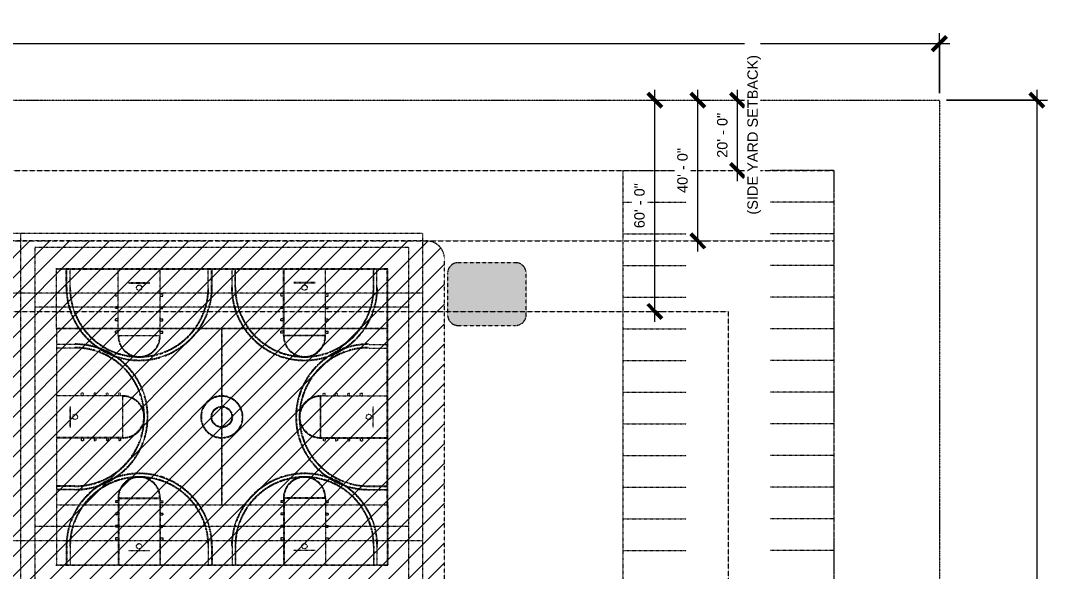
# Model space of a CAD drawing. Header units: inches. Extents: x 15868 to 47478, y -26121 to 7059.
# Drawn here: x 25975 to 29478, y -21077 to -19198 of the extents above; entities that cross this region are included whole.
import ezdxf

# ---------------------------------------------------------------- set-up
doc = ezdxf.new("R2010")
doc.units = ezdxf.units.IN
doc.header["$MEASUREMENT"] = 0
for name, pattern in [('Center', [1.25, 0.25, -0.1875, 0.625, -0.1875]), ('Dash 1_16_', [0.125, 0.0625, -0.0625]), ('Hidden', [0.28125, 0.1875, -0.09375]), ('Hidden 1_8_', [0.1875, 0.125, -0.0625])]:
    doc.linetypes.add(name, pattern=pattern)
for name, color, linetype, lineweight in [('A-ANNO-DIMS', 211, 'Continuous', 9), ('A-ANNO-DIMS-384', 211, 'Continuous', 9), ('A-DETL', 90, 'Continuous', 9), ('A-DETL-GENF', 92, 'Continuous', 9), ('A-DETL-HDLN', 90, 'Hidden 1_8_', 9), ('L-SITE', 91, 'Continuous', 9)]:
    doc.layers.add(name, color=color, linetype=linetype, lineweight=lineweight)
doc.styles.add('Arial', font='arial.ttf', dxfattribs={"height": 35.407186})
doc.dimstyles.new('Linear_-_3_32__Arial', dxfattribs={"dimscale": 12, "dimtxt": 36, "dimasz": 4, "dimexe": 3, "dimexo": 2, "dimgap": 2, "dimtad": 1, "dimdec": 0, "dimzin": 1, "dimdsep": 46, "dimlunit": 4, "dimtxsty": 'Arial', "dimblk1": 'OBLIQUE', "dimblk2": 'OBLIQUE', "dimsah": 1, "dimcen": 0.09, "dimdle": 3, "dimazin": 0, "dimtfac": 1, "dimtdec": 4, "dimtix": 1, "dimtmove": 0, "dimatfit": 3, "dimfxl": 1, "dimtvp": 1, "dimtfill": 1, "dimfrac": 2, "dimtolj": 1, "dimtzin": 0, "dimarcsym": 2})

# ---------------------------------------------------------------- blocks, each defined once
blk = doc.blocks.new('Parking_Stall_Multiple - Parking_Stall_Multiple-365141-Level 1')
at = {"layer": 'L-SITE', "linetype": 'Dash 1_16_'}
for p, q in [((0, 0), (0, -108)), ((0, 0), (216, 0)), ((0, -108), (0, -216)), ((0, -108), (216, -108)), ((0, -108), (216, -108)), ((0, -216), (0, -324)), ((0, -216), (216, -216)), ((0, -216), (216, -216)), ((0, -324), (0, -432)), ((0, -324), (216, -324)), ((0, -324), (216, -324)), ((0, -432), (0, -540)), ((0, -432), (216, -432)), ((0, -432), (216, -432)), ((0, -540), (0, -648)), ((0, -540), (216, -540)), ((0, -540), (216, -540)), ((0, -648), (0, -756)), ((0, -648), (216, -648)), ((0, -648), (216, -648)), ((0, -756), (0, -864)), ((0, -756), (216, -756)), ((0, -756), (216, -756)), ((0, -864), (0, -972)), ((0, -864), (216, -864)), ((0, -864), (216, -864)), ((0, -972), (0, -1080)), ((0, -972), (216, -972)), ((0, -972), (216, -972)), ((0, -1080), (0, -1188)), ((0, -1080), (216, -1080)), ((0, -1080), (216, -1080)), ((0, -1188), (0, -1296)), ((0, -1188), (216, -1188)), ((0, -1188), (216, -1188)), ((0, -1296), (0, -1404)), ((0, -1296), (216, -1296)), ((0, -1296), (216, -1296)), ((0, -1404), (0, -1512)), ((0, -1404), (216, -1404)), ((0, -1404), (216, -1404)), ((0, -1512), (0, -1620)), ((0, -1512), (216, -1512)), ((0, -1512), (216, -1512)), ((0, -1620), (0, -1728)), ((0, -1620), (216, -1620)), ((0, -1620), (216, -1620)), ((0, -1728), (0, -1836)), ((0, -1728), (216, -1728)), ((0, -1728), (216, -1728)), ((0, -1836), (0, -1944)), ((0, -1836), (216, -1836)), ((0, -1836), (216, -1836)), ((0, -1944), (0, -2052)), ((0, -1944), (216, -1944)), ((0, -1944), (216, -1944)), ((0, -2052), (0, -2160)), ((0, -2052), (216, -2052)), ((0, -2052), (216, -2052)), ((0, -2160), (0, -2268)), ((0, -2160), (216, -2160)), ((0, -2160), (216, -2160)), ((0, -2268), (0, -2376)), ((0, -2268), (216, -2268)), ((0, -2268), (216, -2268)), ((0, -2376), (0, -2484)), ((0, -2376), (216, -2376)), ((0, -2376), (216, -2376)), ((0, -2484), (0, -2592)), ((0, -2484), (216, -2484)), ((0, -2484), (216, -2484)), ((0, -2592), (0, -2700)), ((0, -2592), (216, -2592)), ((0, -2592), (216, -2592)), ((0, -2700), (0, -2808)), ((0, -2700), (216, -2700)), ((0, -2700), (216, -2700)), ((0, -2808), (0, -2916)), ((0, -2808), (216, -2808)), ((0, -2808), (216, -2808)), ((0, -2916), (216, -2916))]:
    blk.add_line(p, q, dxfattribs=at)
blk = doc.blocks.new('Parking_Stall_Multiple - Parking_Stall_Multiple-364940-Level 1')
at = {"layer": 'L-SITE', "linetype": 'Dash 1_16_'}
for p, q in [((0, 3348), (0, 3456)), ((0, 3456), (216, 3456)), ((0, 3348), (216, 3348)), ((0, 3240), (0, 3348)), ((0, 3348), (216, 3348)), ((0, 3240), (216, 3240)), ((0, 3132), (0, 3240)), ((0, 3240), (216, 3240)), ((0, 3132), (216, 3132)), ((0, 3024), (0, 3132)), ((0, 3132), (216, 3132)), ((0, 3024), (216, 3024)), ((0, 2916), (0, 3024)), ((0, 3024), (216, 3024)), ((0, 2916), (216, 2916)), ((0, 2808), (0, 2916)), ((0, 2916), (216, 2916)), ((0, 2808), (216, 2808)), ((0, 2700), (0, 2808)), ((0, 2808), (216, 2808)), ((0, 2700), (216, 2700)), ((0, 2592), (0, 2700)), ((0, 2700), (216, 2700)), ((0, 2592), (216, 2592)), ((0, 2484), (0, 2592)), ((0, 2592), (216, 2592)), ((0, 2484), (216, 2484)), ((0, 2376), (0, 2484)), ((0, 2484), (216, 2484)), ((0, 2376), (216, 2376)), ((0, 2268), (0, 2376)), ((0, 2376), (216, 2376)), ((0, 2268), (216, 2268)), ((0, 2160), (0, 2268)), ((0, 2268), (216, 2268)), ((0, 2160), (216, 2160)), ((0, 2052), (0, 2160)), ((0, 2160), (216, 2160)), ((0, 2052), (216, 2052)), ((0, 1944), (0, 2052)), ((0, 2052), (216, 2052)), ((0, 1944), (216, 1944)), ((0, 1836), (0, 1944)), ((0, 1944), (216, 1944)), ((0, 1836), (216, 1836)), ((0, 1728), (0, 1836)), ((0, 1836), (216, 1836)), ((0, 1728), (216, 1728)), ((0, 1620), (0, 1728)), ((0, 1728), (216, 1728)), ((0, 1620), (216, 1620)), ((0, 1512), (0, 1620)), ((0, 1620), (216, 1620)), ((0, 1512), (216, 1512)), ((0, 1404), (0, 1512)), ((0, 1512), (216, 1512)), ((0, 1404), (216, 1404)), ((0, 1296), (0, 1404)), ((0, 1404), (216, 1404)), ((0, 1296), (216, 1296)), ((0, 1188), (0, 1296)), ((0, 1296), (216, 1296)), ((0, 1188), (216, 1188)), ((0, 1080), (0, 1188)), ((0, 1188), (216, 1188)), ((0, 1080), (216, 1080)), ((0, 972), (0, 1080)), ((0, 1080), (216, 1080)), ((0, 972), (216, 972)), ((0, 864), (0, 972)), ((0, 972), (216, 972)), ((0, 864), (216, 864)), ((0, 756), (0, 864)), ((0, 864), (216, 864)), ((0, 756), (216, 756)), ((0, 648), (0, 756)), ((0, 756), (216, 756)), ((0, 648), (216, 648)), ((0, 540), (0, 648)), ((0, 648), (216, 648)), ((0, 540), (216, 540)), ((0, 432), (0, 540)), ((0, 540), (216, 540)), ((0, 432), (216, 432)), ((0, 324), (0, 432)), ((0, 432), (216, 432)), ((0, 324), (216, 324)), ((0, 216), (0, 324)), ((0, 324), (216, 324)), ((0, 216), (216, 216)), ((0, 108), (0, 216)), ((0, 216), (216, 216)), ((0, 108), (216, 108)), ((0, 0), (0, 108)), ((0, 108), (216, 108)), ((0, 0), (216, 0))]:
    blk.add_line(p, q, dxfattribs=at)
blk = doc.blocks.new('DIMBLOCK1-Level 1')
at = {"layer": 'A-ANNO-DIMS-384'}
for p, q in [((29441.8, -19434.1), (29441.8, -25752.4)), ((29133, -19470.1), (29477.8, -19470.1)), ((29441.8, -19470.1), (29133, -19470.1)), ((29133, -25716.4), (29477.8, -25716.4)), ((29441.8, -25716.4), (29133, -25716.4))]:
    blk.add_line(p, q, dxfattribs=at)
at = {"layer": 'A-ANNO-DIMS-384', "lineweight": 50}
for p, q in [((29441.8, -19470.1), (29417.8, -19446.1)), ((29441.8, -19470.1), (29465.8, -19494.1)), ((29441.8, -25716.4), (29417.8, -25692.4)), ((29441.8, -25716.4), (29465.8, -25740.4))]:
    blk.add_line(p, q, dxfattribs=at)
at = {"layer": 'A-ANNO-DIMS-384', "color": 0, "insert": (29371.9, -22683.2), "char_height": 35.41, "width": 216, "attachment_point": 1, "rotation": 90, "line_spacing_factor": 0.938532, "style": 'Arial', "bg_fill": 3, "box_fill_scale": 1.25, "bg_fill_color": 0, "bg_fill_transparency": 0}
blk.add_mtext('520\' - 6"', dxfattribs=at)
blk = doc.blocks.new('_Oblique')
at = {"color": 0, "linetype": 'ByBlock', "lineweight": -2}
blk.add_line((-0.5, -0.5), (0.5, 0.5), dxfattribs=at)
blk = doc.blocks.new('DIMBLOCK3-Level 1')
at = {"layer": 'A-ANNO-DIMS-384'}
for p, q in [((21068.4, -19446.1), (21068.4, -19241.2)), ((29109, -19446.1), (29109, -19241.2)), ((21032.4, -19277.2), (29145, -19277.2)), ((21068.4, -19277.2), (21068.4, -19446.1)), ((29109, -19277.2), (29109, -19446.1))]:
    blk.add_line(p, q, dxfattribs=at)
at = {"layer": 'A-ANNO-DIMS-384', "lineweight": 50}
for p, q in [((21068.4, -19277.2), (21092.4, -19253.2)), ((29109, -19277.2), (29133, -19253.2)), ((21068.4, -19277.2), (21044.4, -19301.2)), ((29109, -19277.2), (29085, -19301.2))]:
    blk.add_line(p, q, dxfattribs=at)
at = {"layer": 'A-ANNO-DIMS-384', "color": 0, "insert": (24998.7, -19207.2), "char_height": 35.41, "width": 216, "attachment_point": 1, "line_spacing_factor": 0.938532, "style": 'Arial', "bg_fill": 3, "box_fill_scale": 1.25, "bg_fill_color": 0, "bg_fill_transparency": 0}
blk.add_mtext('670\' - 1"', dxfattribs=at)
blk = doc.blocks.new('DIMBLOCK4-Level 1')
at = {"layer": 'A-ANNO-DIMS-384'}
for p, q in [((28138.2, -20226.1), (28138.2, -19434.1)), ((28128.2, -19470.1), (28174.2, -19470.1)), ((28138.2, -19470.1), (28128.2, -19470.1)), ((28128.2, -20190.1), (28174.2, -20190.1)), ((28138.2, -20190.1), (28128.2, -20190.1))]:
    blk.add_line(p, q, dxfattribs=at)
at = {"layer": 'A-ANNO-DIMS-384', "lineweight": 50}
for p, q in [((28138.2, -19470.1), (28114.2, -19446.1)), ((28138.2, -19470.1), (28162.2, -19494.1)), ((28138.2, -20190.1), (28114.2, -20166.1)), ((28138.2, -20190.1), (28162.2, -20214.1))]:
    blk.add_line(p, q, dxfattribs=at)
at = {"layer": 'A-ANNO-DIMS-384', "color": 0, "insert": (28068.2, -19906.5), "char_height": 35.41, "width": 183.434, "attachment_point": 1, "rotation": 90, "line_spacing_factor": 0.938532, "style": 'Arial', "bg_fill": 3, "box_fill_scale": 1.25, "bg_fill_color": 0, "bg_fill_transparency": 0}
blk.add_mtext('60\' - 0"', dxfattribs=at)
blk = doc.blocks.new('DIMBLOCK10-Level 1')
at = {"layer": 'A-ANNO-DIMS-384'}
for p, q in [((28284.9, -19986.1), (28284.9, -19434.1)), ((28275, -19470.1), (28320.9, -19470.1)), ((28284.9, -19470.1), (28275, -19470.1)), ((28275, -19950.1), (28320.9, -19950.1)), ((28284.9, -19950.1), (28275, -19950.1))]:
    blk.add_line(p, q, dxfattribs=at)
at = {"layer": 'A-ANNO-DIMS-384', "lineweight": 50}
for p, q in [((28284.9, -19470.1), (28260.9, -19446.1)), ((28284.9, -19470.1), (28308.9, -19494.1)), ((28284.9, -19950.1), (28260.9, -19926.1)), ((28284.9, -19950.1), (28308.9, -19974.1))]:
    blk.add_line(p, q, dxfattribs=at)
at = {"layer": 'A-ANNO-DIMS-384', "color": 0, "insert": (28215, -19786.5), "char_height": 35.41, "width": 183.434, "attachment_point": 1, "rotation": 90, "line_spacing_factor": 0.938532, "style": 'Arial', "bg_fill": 3, "box_fill_scale": 1.25, "bg_fill_color": 0, "bg_fill_transparency": 0}
blk.add_mtext('40\' - 0"', dxfattribs=at)
blk = doc.blocks.new('DIMBLOCK31-Level 1')
at = {"layer": 'A-ANNO-DIMS-384'}
for p, q in [((28420.7, -19746.1), (28420.7, -19434.1)), ((28410.8, -19470.1), (28456.7, -19470.1)), ((28420.7, -19470.1), (28410.8, -19470.1)), ((28410.8, -19710.1), (28456.7, -19710.1)), ((28420.7, -19710.1), (28410.8, -19710.1))]:
    blk.add_line(p, q, dxfattribs=at)
at = {"layer": 'A-ANNO-DIMS-384', "lineweight": 50}
for p, q in [((28420.7, -19470.1), (28396.7, -19446.1)), ((28420.7, -19470.1), (28444.7, -19494.1)), ((28420.7, -19710.1), (28396.7, -19686.1)), ((28420.7, -19710.1), (28444.7, -19734.1))]:
    blk.add_line(p, q, dxfattribs=at)
at = {"layer": 'A-ANNO-DIMS-384', "color": 0, "attachment_point": 1, "rotation": 90, "line_spacing_factor": 0.938532, "style": 'Arial', "bg_fill": 3, "box_fill_scale": 1.25, "bg_fill_color": 0, "bg_fill_transparency": 0}
for s, insert, char_height, width in [('(SIDE YARD SETBACK)', (28454.2, -19860.1), 35.407, 648), ('20\' - 0"', (28350.8, -19666.5), 35.41, 183.434)]:
    blk.add_mtext(s, dxfattribs=dict(at, insert=insert, char_height=char_height, width=width))

msp = doc.modelspace()

# ---------------------------------------------------------------- hatches: boundary and pattern name
at = {"layer": 'A-DETL-GENF'}
h = msp.add_hatch(dxfattribs=at)
h.set_pattern_fill('FP_1', color=9, style=0, pattern_type=2)
h.set_pattern_definition([(45, (0, 0), (-33.941125, 33.941125), [])])
h.paths.add_polyline_path([(26232.1, -22350.1), (27360.4, -22350.1), (27365.6, -22349.8), (27370.8, -22349.1), (27375.9, -22348), (27380.9, -22346.4), (27385.7, -22344.4), (27390.4, -22342), (27394.8, -22339.2), (27399, -22336), (27402.8, -22332.5), (27406.4, -22328.6), (27409.5, -22324.5), (27412.4, -22320.1), (27414.8, -22315.4), (27416.8, -22310.6), (27418.3, -22305.6), (27419.5, -22300.5), (27420.2, -22295.3), (27420.4, -22290.1), (27420.4, -20010.1), (27420.2, -20004.8), (27419.5, -19999.6), (27418.3, -19994.5), (27416.8, -19989.5), (27414.8, -19984.7), (27412.4, -19980.1), (27409.5, -19975.6), (27406.4, -19971.5), (27402.8, -19967.6), (27399, -19964.1), (27394.8, -19960.9), (27390.4, -19958.1), (27385.7, -19955.7), (27380.9, -19953.7), (27375.9, -19952.1), (27370.8, -19951), (27365.6, -19950.3), (27360.4, -19950.1), (22856.4, -19950.1), (22851.2, -19950.3), (22846, -19951), (22840.9, -19952.1), (22835.9, -19953.7), (22831, -19955.7), (22826.4, -19958.1), (22822, -19960.9), (22817.8, -19964.1), (22814, -19967.6), (22810.4, -19971.5), (22807.2, -19975.6), (22804.4, -19980.1), (22802, -19984.7), (22800, -19989.5), (22798.4, -19994.5), (22797.3, -19999.6), (22796.6, -20004.8), (22796.4, -20010.1), (22796.4, -21090.1), (22796.6, -21095.3), (22797.3, -21100.5), (22798.4, -21105.6), (22800, -21110.6), (22802, -21115.4), (22804.4, -21120.1), (22807.2, -21124.5), (22810.4, -21128.6), (22814, -21132.5), (22817.8, -21136), (22822.5, -21139.5), (22826.7, -21142.2), (22832.4, -21145), (22835.9, -21146.4), (22840.9, -21148), (22846, -21149.1), (22851.2, -21149.8), (22856.4, -21150.1), (25915.4, -21150.1), (25920.6, -21150.3), (25925.8, -21151), (25930.9, -21152.1), (25935.9, -21153.7), (25940.7, -21155.7), (25945.4, -21158.1), (25949.8, -21160.9), (25954, -21164.1), (25957.8, -21167.6), (25961.4, -21171.5), (25964.5, -21175.6), (25967.4, -21180.1), (25969.8, -21184.7), (25971.8, -21189.5), (25973.3, -21194.5), (25974.5, -21199.6), (25975.2, -21204.8), (25975.4, -21210.1), (25975.4, -22290.1), (25975.6, -22295.3), (25976.3, -22300.5), (25977.4, -22305.6), (25979, -22310.6), (25981, -22315.4), (25983.4, -22320.1), (25986.2, -22324.5), (25989.4, -22328.6), (25993, -22332.5), (25996.8, -22336), (26001, -22339.2), (26005.4, -22342), (26010, -22344.4), (26014.9, -22346.4), (26019.9, -22348), (26025, -22349.1), (26030.2, -22349.8), (26035.4, -22350.1), (26228.4, -22350.1)], flags=0)
msp.add_hatch(color=7, dxfattribs=at).paths.add_polyline_path([(27663.5, -20238.1), (27667.5, -20237.8), (27671.5, -20237.2), (27675.3, -20236), (27679.1, -20234.5), (27682.6, -20232.5), (27685.9, -20230.2), (27688.9, -20227.5), (27691.6, -20224.5), (27693.9, -20221.2), (27695.9, -20217.7), (27697.4, -20213.9), (27698.6, -20210.1), (27699.2, -20206.1), (27699.5, -20202.1), (27699.5, -20060.1), (27699.2, -20056), (27698.6, -20052), (27697.4, -20048.2), (27695.9, -20044.4), (27693.9, -20040.9), (27691.6, -20037.6), (27688.9, -20034.6), (27685.9, -20031.9), (27682.6, -20029.6), (27679.1, -20027.6), (27675.3, -20026.1), (27671.5, -20025), (27667.5, -20024.3), (27663.5, -20024.1), (27467.4, -20024.1), (27463.4, -20024.3), (27459.4, -20025), (27455.5, -20026.1), (27451.8, -20027.6), (27448.2, -20029.6), (27444.9, -20031.9), (27441.4, -20035.1), (27439.2, -20037.6), (27436.7, -20041.3), (27435, -20044.4), (27433.4, -20048.2), (27432.3, -20052), (27431.6, -20056), (27431.4, -20060.1), (27431.4, -20202.1), (27431.6, -20206.1), (27432.3, -20210.1), (27433.4, -20213.9), (27435, -20217.7), (27436.9, -20221.2), (27439.2, -20224.5), (27441.9, -20227.5), (27444.9, -20230.2), (27448.2, -20232.5), (27451.8, -20234.5), (27455.5, -20236), (27459.4, -20237.2), (27463.4, -20237.8), (27467.4, -20238.1)], flags=0)

# ---------------------------------------------------------------- linework, layer by layer
at = {"layer": 'A-DETL', "linetype": 'Center', "lineweight": 15}
for p, q in [((21068.4, -19470.1), (29109, -19470.1)), ((29109, -19470.1), (29109, -25716.4))]:
    msp.add_line(p, q, dxfattribs=at)
at = {"layer": 'A-DETL', "linetype": 'Hidden', "lineweight": 15}
for p, q in [((21488.4, -19710.1), (28749, -19710.1)), ((28749, -19710.1), (28749, -25564.5)), ((21488.4, -19950.1), (28749, -19950.1)), ((21488.4, -20190.1), (28389, -20190.1)), ((28389, -20190.1), (28389, -25533))]:
    msp.add_line(p, q, dxfattribs=at)
at = {"layer": 'A-DETL', "linetype": 'Dash 1_16_'}
for p, q in [((26095.4, -20044.1), (27227.4, -20044.1)), ((26097.4, -20248.1), (26097.4, -20046.1)), ((26097.4, -20046.1), (27225.4, -20046.1)), ((26130.4, -20109.1), (26130.4, -20046.1)), ((26132.4, -20109.1), (26132.4, -20046.1)), ((26144.4, -20109.1), (26144.4, -20046.1)), ((26307.4, -20274.1), (26307.4, -20046.1)), ((26451.4, -20274.1), (26451.4, -20046.1)), ((26614.4, -20109.1), (26614.4, -20046.1)), ((26626.4, -20109.1), (26626.4, -20046.1)), ((26628.4, -20109.1), (26628.4, -20046.1)), ((26696.4, -20109.1), (26696.4, -20046.1)), ((26706.4, -20109.1), (26706.4, -20046.1)), ((26708.4, -20109.1), (26708.4, -20046.1)), ((26871.4, -20274.1), (26871.4, -20046.1)), ((26873.4, -20272.1), (26873.4, -20046.1)), ((27015.4, -20274.1), (27015.4, -20046.1)), ((27178.4, -20108.9), (27178.4, -20046.1)), ((27180.4, -20109.1), (27180.4, -20046.1)), ((27190.4, -20109.1), (27190.4, -20046.1)), ((27225.4, -20248.1), (27225.4, -20046.1)), ((27227.4, -20248.1), (27227.4, -20044.1)), ((26343.4, -20092.1), (26415.4, -20092.1)), ((26343.4, -20094.1), (26415.4, -20094.1)), ((26979.4, -20092.1), (26907.4, -20092.1)), ((26979.4, -20094.1), (26907.4, -20094.1)), ((26307.4, -20130.1), (26298.4, -20130.1)), ((26298.4, -20138.1), (26298.4, -20130.1)), ((26307.4, -20138.1), (26298.4, -20138.1)), ((26451.4, -20130.1), (26460.4, -20130.1)), ((26451.4, -20138.1), (26460.4, -20138.1)), ((26460.4, -20138.1), (26460.4, -20130.1)), ((26871.4, -20130.1), (26862.4, -20130.1)), ((26862.4, -20138.1), (26862.4, -20130.1)), ((26871.4, -20138.1), (26862.4, -20138.1)), ((27015.4, -20130.1), (27024.4, -20130.1)), ((27015.4, -20138.1), (27024.4, -20138.1)), ((27024.4, -20138.1), (27024.4, -20130.1)), ((26307.4, -20174.1), (26298.4, -20174.1)), ((26298.4, -20180.1), (26298.4, -20174.1)), ((26451.4, -20174.1), (26460.4, -20174.1)), ((26460.4, -20180.1), (26460.4, -20174.1)), ((26871.4, -20174.1), (26862.4, -20174.1)), ((26862.4, -20180.1), (26862.4, -20174.1)), ((27015.4, -20174.1), (27024.4, -20174.1)), ((27024.4, -20180.1), (27024.4, -20174.1)), ((26307.4, -20180.1), (26298.4, -20180.1)), ((26451.4, -20180.1), (26460.4, -20180.1)), ((26871.4, -20180.1), (26862.4, -20180.1)), ((27015.4, -20180.1), (27024.4, -20180.1)), ((27227.4, -20248.1), (26095.4, -20248.1)), ((26307.4, -20216.1), (26298.4, -20216.1)), ((26298.4, -20222.1), (26298.4, -20216.1)), ((26307.4, -20222.1), (26298.4, -20222.1)), ((26451.4, -20216.1), (26460.4, -20216.1)), ((26451.4, -20222.1), (26460.4, -20222.1)), ((26460.4, -20222.1), (26460.4, -20216.1)), ((26871.4, -20216.1), (26862.4, -20216.1)), ((26862.4, -20222.1), (26862.4, -20216.1)), ((26871.4, -20222.1), (26862.4, -20222.1)), ((27015.4, -20216.1), (27024.4, -20216.1)), ((27015.4, -20222.1), (27024.4, -20222.1)), ((27024.4, -20222.1), (27024.4, -20216.1)), ((27227.4, -20852.1), (27227.4, -20248.1)), ((26097.4, -20250.1), (26097.4, -20850.1)), ((27225.4, -20250.1), (26097.4, -20250.1)), ((26307.4, -20258.1), (26298.4, -20258.1)), ((26298.4, -20264.1), (26298.4, -20258.1)), ((26307.4, -20264.1), (26298.4, -20264.1)), ((26309.4, -20272.1), (26449.4, -20272.1)), ((26451.4, -20258.1), (26460.4, -20258.1)), ((26451.4, -20264.1), (26460.4, -20264.1)), ((26460.4, -20264.1), (26460.4, -20258.1)), ((26660.4, -20250.1), (26660.4, -20850.1)), ((26661.4, -20250.1), (26661.4, -20850.1)), ((26871.4, -20258.1), (26862.4, -20258.1)), ((26862.4, -20264.1), (26862.4, -20258.1)), ((26871.4, -20264.1), (26862.4, -20264.1)), ((27013.4, -20272.1), (26873.4, -20272.1)), ((27013.4, -20274.1), (26873.4, -20274.1)), ((27015.4, -20258.1), (27024.4, -20258.1)), ((27015.4, -20264.1), (27024.4, -20264.1)), ((27024.4, -20264.1), (27024.4, -20258.1)), ((27225.4, -20850.1), (27225.4, -20250.1)), ((26160.4, -20303.1), (26097.4, -20303.1)), ((26160.4, -20315.1), (26097.4, -20315.1)), ((27162.4, -20303.1), (27225.4, -20303.1)), ((27162.4, -20315.1), (27225.4, -20315.1)), ((26325.4, -20478.1), (26097.4, -20478.1)), ((26181.4, -20478.1), (26181.4, -20469.1)), ((26189.4, -20469.1), (26181.4, -20469.1)), ((26189.4, -20478.1), (26189.4, -20469.1)), ((26225.4, -20478.1), (26225.4, -20469.1)), ((26231.4, -20469.1), (26225.4, -20469.1)), ((26231.4, -20478.1), (26231.4, -20469.1)), ((26267.4, -20478.1), (26267.4, -20469.1)), ((26273.4, -20469.1), (26267.4, -20469.1)), ((26273.4, -20478.1), (26273.4, -20469.1)), ((26309.4, -20478.1), (26309.4, -20469.1)), ((26315.4, -20469.1), (26309.4, -20469.1)), ((26315.4, -20478.1), (26315.4, -20469.1)), ((26323.4, -20620.1), (26323.4, -20480.1)), ((26997.4, -20478.1), (27225.4, -20478.1)), ((26997.4, -20620.1), (26997.4, -20480.1)), ((26999.4, -20620.1), (26999.4, -20480.1)), ((27007.4, -20469.1), (27013.4, -20469.1)), ((27007.4, -20478.1), (27007.4, -20469.1)), ((27013.4, -20478.1), (27013.4, -20469.1)), ((27049.4, -20469.1), (27055.4, -20469.1)), ((27049.4, -20478.1), (27049.4, -20469.1)), ((27055.4, -20478.1), (27055.4, -20469.1)), ((27091.4, -20469.1), (27097.4, -20469.1)), ((27091.4, -20478.1), (27091.4, -20469.1)), ((27097.4, -20478.1), (27097.4, -20469.1)), ((27133.4, -20469.1), (27141.4, -20469.1)), ((27133.4, -20478.1), (27133.4, -20469.1)), ((27141.4, -20478.1), (27141.4, -20469.1)), ((26143.4, -20586.1), (26143.4, -20514.1)), ((26145.4, -20586.1), (26145.4, -20514.1)), ((27177.4, -20586.1), (27177.4, -20514.1)), ((26323.4, -20620.1), (26097.4, -20620.1)), ((26325.4, -20622.1), (26097.4, -20622.1)), ((26181.4, -20622.1), (26181.4, -20631.1)), ((26189.4, -20631.1), (26181.4, -20631.1)), ((26189.4, -20622.1), (26189.4, -20631.1)), ((26225.4, -20622.1), (26225.4, -20631.1)), ((26231.4, -20631.1), (26225.4, -20631.1)), ((26231.4, -20622.1), (26231.4, -20631.1)), ((26267.4, -20622.1), (26267.4, -20631.1)), ((26273.4, -20631.1), (26267.4, -20631.1)), ((26273.4, -20622.1), (26273.4, -20631.1)), ((26309.4, -20622.1), (26309.4, -20631.1)), ((26315.4, -20631.1), (26309.4, -20631.1)), ((26315.4, -20622.1), (26315.4, -20631.1)), ((26997.4, -20622.1), (27225.4, -20622.1)), ((26999.4, -20620.1), (27225.4, -20620.1)), ((27007.4, -20622.1), (27007.4, -20631.1)), ((27007.4, -20631.1), (27013.4, -20631.1)), ((27013.4, -20622.1), (27013.4, -20631.1)), ((27049.4, -20622.1), (27049.4, -20631.1)), ((27049.4, -20631.1), (27055.4, -20631.1)), ((27055.4, -20622.1), (27055.4, -20631.1)), ((27091.4, -20622.1), (27091.4, -20631.1)), ((27091.4, -20631.1), (27097.4, -20631.1)), ((27097.4, -20622.1), (27097.4, -20631.1)), ((27133.4, -20622.1), (27133.4, -20631.1)), ((27133.4, -20631.1), (27141.4, -20631.1)), ((27141.4, -20622.1), (27141.4, -20631.1)), ((26160.4, -20785.1), (26097.4, -20785.1)), ((26160.4, -20787.1), (26097.4, -20787.1)), ((26160.4, -20797.1), (26097.4, -20797.1)), ((26160.4, -20799.1), (26097.4, -20799.1)), ((27162.4, -20785.1), (27225.4, -20785.1)), ((27162.4, -20787.1), (27225.4, -20787.1)), ((27162.4, -20797.1), (27225.4, -20797.1)), ((27162.4, -20799.1), (27225.4, -20799.1)), ((26298.4, -20836.1), (26298.4, -20842.1)), ((26307.4, -20836.1), (26298.4, -20836.1)), ((26307.4, -20842.1), (26298.4, -20842.1)), ((26307.4, -20826.1), (26307.4, -21054.1)), ((26309.4, -20828.1), (26449.4, -20828.1)), ((26309.4, -20828.1), (26309.4, -21054.1)), ((26309.6, -20826.1), (26449.4, -20826.1)), ((26449.4, -20828.1), (26449.4, -21054.1)), ((26451.4, -20826.1), (26451.4, -21054.1)), ((26451.4, -20836.1), (26460.4, -20836.1)), ((26451.4, -20842.1), (26460.4, -20842.1)), ((26460.4, -20836.1), (26460.4, -20842.1)), ((26862.4, -20836.1), (26862.4, -20842.1)), ((26871.4, -20836.1), (26862.4, -20836.1)), ((26871.4, -20842.1), (26862.4, -20842.1)), ((26871.4, -20826.1), (26871.4, -21054.1)), ((27013.4, -20826.1), (26873.4, -20826.1)), ((27013.4, -20828.1), (26873.4, -20828.1)), ((26873.4, -20828.1), (26873.4, -21054.1)), ((27015.4, -20826.1), (27015.4, -21054.1)), ((27015.4, -20836.1), (27024.4, -20836.1)), ((27015.4, -20842.1), (27024.4, -20842.1)), ((27024.4, -20836.1), (27024.4, -20842.1)), ((26097.4, -20850.1), (27225.4, -20850.1)), ((26097.4, -20852.1), (26097.4, -21054.1)), ((26298.4, -20878.1), (26298.4, -20884.1)), ((26307.4, -20878.1), (26298.4, -20878.1)), ((26451.4, -20878.1), (26460.4, -20878.1)), ((26460.4, -20878.1), (26460.4, -20884.1)), ((26862.4, -20878.1), (26862.4, -20884.1)), ((26871.4, -20878.1), (26862.4, -20878.1)), ((27015.4, -20878.1), (27024.4, -20878.1)), ((27024.4, -20878.1), (27024.4, -20884.1)), ((27225.4, -20852.1), (27225.4, -21054.1)), ((27227.4, -20852.1), (27227.4, -21056.1)), ((26307.4, -20884.1), (26298.4, -20884.1)), ((26451.4, -20884.1), (26460.4, -20884.1)), ((26871.4, -20884.1), (26862.4, -20884.1)), ((27015.4, -20884.1), (27024.4, -20884.1)), ((26298.4, -20920.1), (26298.4, -20926.1)), ((26307.4, -20920.1), (26298.4, -20920.1)), ((26307.4, -20926.1), (26298.4, -20926.1)), ((26451.4, -20920.1), (26460.4, -20920.1)), ((26451.4, -20926.1), (26460.4, -20926.1)), ((26460.4, -20920.1), (26460.4, -20926.1)), ((26862.4, -20920.1), (26862.4, -20926.1)), ((26871.4, -20920.1), (26862.4, -20920.1)), ((26871.4, -20926.1), (26862.4, -20926.1)), ((27015.4, -20920.1), (27024.4, -20920.1)), ((27015.4, -20926.1), (27024.4, -20926.1)), ((27024.4, -20920.1), (27024.4, -20926.1)), ((26298.4, -20962.1), (26298.4, -20970.1)), ((26307.4, -20962.1), (26298.4, -20962.1)), ((26307.4, -20970.1), (26298.4, -20970.1)), ((26451.4, -20962.1), (26460.4, -20962.1)), ((26451.4, -20970.1), (26460.4, -20970.1)), ((26460.4, -20962.1), (26460.4, -20970.1)), ((26862.4, -20962.1), (26862.4, -20970.1)), ((26871.4, -20962.1), (26862.4, -20962.1)), ((26871.4, -20970.1), (26862.4, -20970.1)), ((27015.4, -20962.1), (27024.4, -20962.1)), ((27015.4, -20970.1), (27024.4, -20970.1)), ((27024.4, -20962.1), (27024.4, -20970.1)), ((26130.4, -20991.1), (26130.4, -21054.1)), ((26132.4, -20991.1), (26132.4, -21054.1)), ((26144.4, -20991.1), (26144.4, -21054.1)), ((26343.4, -21006.1), (26415.4, -21006.1)), ((26614.4, -20991.1), (26614.4, -21054.1)), ((26626.4, -20991.1), (26626.4, -21054.1)), ((26628.4, -20991.1), (26628.4, -21054.1)), ((26696.4, -20991.1), (26696.4, -21054.1)), ((26706.4, -20991.1), (26706.4, -21054.1)), ((26708.4, -20991.1), (26708.4, -21054.1)), ((26979.4, -21006.1), (26907.4, -21006.1)), ((27178.4, -20991.1), (27178.4, -21054.1)), ((27180.4, -20991.1), (27180.4, -21054.1)), ((27190.4, -20991.1), (27190.4, -21054.1)), ((26095.4, -21056.1), (27227.4, -21056.1)), ((26097.4, -21054.1), (27225.4, -21054.1))]:
    msp.add_line(p, q, dxfattribs=at)
for centre, radius in [((26379.4, -20109.1), 9), ((26943.4, -20109.1), 9), ((26661.4, -20550.1), 36), ((26661.4, -20550.1), 34), ((26160.4, -20550.1), 9), ((27162.4, -20550.1), 9), ((26379.4, -20991.1), 9), ((26943.4, -20991.1), 9)]:
    msp.add_circle(centre, radius, dxfattribs=at)
for centre, radius, start, end in [((26379.4, -20109.1), 249, 180, 270), ((26379.4, -20109.1), 247, 180, 270), ((26379.4, -20109.1), 237, 180, 270), ((26379.4, -20109.1), 235, 180, 270), ((26379.4, -20109.1), 247, 270, 0), ((26379.4, -20109.1), 249, 270, 0), ((26379.4, -20109.1), 235, 270, 0), ((26379.4, -20109.1), 237, 270, 0), ((26943.4, -20109.1), 249, 180, 257.9651), ((26943.4, -20109.1), 247, 180, 270), ((26943.4, -20109.1), 237, 180, 270), ((26943.4, -20109.1), 235, 180, 270), ((26943.4, -20109.1), 247, 270, 0), ((26943.4, -20109.1), 249, 270, 0), ((26943.4, -20109.1), 235, 324, 0), ((26943.4, -20109.1), 237, 330, 0), ((26943.4, -20109.1), 237, 270, 329.9577), ((26943.4, -20109.1), 235, 270, 323.9667), ((26379.4, -20274.1), 72, 180, 0), ((26379.4, -20274.1), 70, 180, 0), ((26943.4, -20274.1), 72, 180, 247.3768), ((26943.4, -20274.1), 70, 180, 0), ((26943.4, -20274.1), 72, 247.5, 0), ((26160.4, -20550.1), 249, 0, 90), ((26160.4, -20550.1), 247, 0, 90), ((26160.4, -20550.1), 237, 0, 90), ((26160.4, -20550.1), 235, 0, 90), ((27162.4, -20550.1), 249, 90, 180), ((27162.4, -20550.1), 247, 90, 180), ((27162.4, -20550.1), 237, 90, 180), ((27162.4, -20550.1), 235, 90, 180), ((26943.4, -20109.1), 249, 258, 270), ((26325.4, -20550.1), 72, 270, 90), ((26325.4, -20550.1), 70, 270, 90), ((26661.4, -20550.1), 72, 270, 225), ((26661.4, -20550.1), 70, 270, 225), ((26997.4, -20550.1), 72, 90, 270), ((26997.4, -20550.1), 70, 90, 270), ((26160.4, -20550.1), 247, 270, 0), ((26160.4, -20550.1), 249, 270, 0), ((26160.4, -20550.1), 235, 270, 0), ((26160.4, -20550.1), 237, 270, 0), ((27162.4, -20550.1), 249, 180, 270), ((27162.4, -20550.1), 247, 180, 270), ((27162.4, -20550.1), 237, 180, 270), ((27162.4, -20550.1), 235, 180, 270), ((26661.4, -20550.1), 72, 225.0527, 270), ((26661.4, -20550.1), 70, 225.1714, 270), ((26379.4, -20991.1), 249, 90, 180), ((26379.4, -20991.1), 247, 90, 180), ((26379.4, -20991.1), 237, 90, 180), ((26379.4, -20991.1), 235, 90, 180), ((26379.4, -20826.1), 72, 67.5, 180), ((26379.4, -20826.1), 70, 56.25, 180), ((26379.4, -20991.1), 249, 360, 90), ((26379.4, -20991.1), 247, 360, 90), ((26379.4, -20991.1), 237, 0, 90), ((26379.4, -20991.1), 235, 0, 90), ((26379.4, -20826.1), 72, 0, 67.3516), ((26379.4, -20826.1), 70, 0, 56.2197), ((26943.4, -20991.1), 249, 90, 180), ((26943.4, -20991.1), 247, 90, 180), ((26943.4, -20991.1), 237, 90, 180), ((26943.4, -20991.1), 235, 90, 180), ((26943.4, -20826.1), 72, 0, 180), ((26943.4, -20826.1), 70, 0, 180), ((26943.4, -20991.1), 249, 0, 90), ((26943.4, -20991.1), 247, 0, 90), ((26943.4, -20991.1), 237, 0, 90), ((26943.4, -20991.1), 235, 0, 90)]:
    msp.add_arc(centre, radius, start, end, dxfattribs=at)
at = {"layer": 'A-DETL-HDLN', "linetype": 'Dash 1_16_'}
for p, q in [((25975.4, -19924.1), (24603.4, -19924.1)), ((25975.4, -19950.1), (25975.4, -19924.1)), ((27347.4, -19924.1), (25975.4, -19924.1)), ((27347.4, -19950.1), (27347.4, -19924.1)), ((25975.4, -21176.1), (25975.4, -19950.1)), ((27347.4, -19960.8), (27347.4, -19950.1)), ((27347.4, -21176.1), (27347.4, -19961.5)), ((26023.4, -19972.1), (26023.4, -21128.1)), ((27299.4, -19972.1), (26023.4, -19972.1)), ((27299.4, -21128.1), (27299.4, -19972.1)), ((25975.4, -20128.1), (24603.4, -20128.1)), ((27347.4, -20128.1), (25975.4, -20128.1)), ((27299.4, -20176.1), (26023.4, -20176.1)), ((27299.4, -20924.1), (26023.4, -20924.1)), ((25975.4, -20972.1), (24603.4, -20972.1)), ((27347.4, -20972.1), (25975.4, -20972.1))]:
    msp.add_line(p, q, dxfattribs=at)
at = {"layer": 'A-DETL-HDLN'}
for p, q in [((27360.4, -19950.1), (22856.4, -19950.1)), ((27420.4, -22290.1), (27420.4, -20010.1)), ((27663.5, -20024.1), (27467.4, -20024.1)), ((27431.4, -20060.1), (27431.4, -20202.1)), ((27699.5, -20202.1), (27699.5, -20060.1)), ((27467.4, -20238.1), (27663.5, -20238.1))]:
    msp.add_line(p, q, dxfattribs=at)
for centre, radius, start, end in [((27360.4, -20010.1), 60, 0, 90), ((27467.4, -20060.1), 36, 90, 180), ((27663.5, -20060.1), 36, 0, 90), ((27467.4, -20202.1), 36, 180, 270), ((27663.5, -20202.1), 36, 270, 0)]:
    msp.add_arc(centre, radius, start, end, dxfattribs=at)

# ---------------------------------------------------------------- block references
at = {"layer": 'L-SITE', "linetype": 'Dash 1_16_'}
msp.add_blockref('Parking_Stall_Multiple - Parking_Stall_Multiple-365141-Level 1', (28029, -19710.1), dxfattribs=at)
at = {"layer": 'L-SITE', "linetype": 'Dash 1_16_', "rotation": 180}
msp.add_blockref('Parking_Stall_Multiple - Parking_Stall_Multiple-364940-Level 1', (28749, -19710.1), dxfattribs=at)

# ---------------------------------------------------------------- next in the draw order: dimensions: what is measured, and where the dimension line sits
at = {"layer": 'A-ANNO-DIMS'}
dim = msp.add_linear_dim(base=(29441.8, -25716.4), p1=(29109, -19470.1), p2=(29109, -25716.4), angle=90, dimstyle='Linear_-_3_32__Arial', override={"dimpost": '<>', "dimfxl": 6246.36}, dxfattribs=at)
dim.commit()
dim.dimension.update_dxf_attribs({"geometry": 'DIMBLOCK1-Level 1', "text_midpoint": (29399.7, -22593.2)})

# ---------------------------------------------------------------- next in the draw order: dimensions: what is measured, and where the dimension line sits
dim = msp.add_linear_dim(base=(29109, -19277.2), p1=(21068.4, -19470.1), p2=(29109, -19470.1), dimstyle='Linear_-_3_32__Arial', override={"dimpost": '<>', "dimfxl": 8040.6}, dxfattribs=at)
dim.commit()
dim.dimension.update_dxf_attribs({"geometry": 'DIMBLOCK3-Level 1', "text_midpoint": (25088.7, -19235.1)})

# ---------------------------------------------------------------- next in the draw order: dimensions: what is measured, and where the dimension line sits
dim = msp.add_linear_dim(base=(28420.7, -19470.1), p1=(28386.8, -19710.1), p2=(28386.8, -19470.1), angle=90, text='<>\\X(SIDE YARD SETBACK)', dimstyle='Linear_-_3_32__Arial', override={"dimpost": '<>', "dimfxl": 240}, dxfattribs=at)
dim.commit()
dim.dimension.update_dxf_attribs({"geometry": 'DIMBLOCK31-Level 1', "text_midpoint": (28420.7, -19590.1)})
for base, p1, p2, override, picture, middle in [((28138.2, -19470.1), (28104.2, -20190.1), (28104.2, -19470.1), {"dimpost": '<>', "dimfxl": 720}, 'DIMBLOCK4-Level 1', (28096.1, -19830.1)), ((28284.9, -19470.1), (28251, -19950.1), (28251, -19470.1), {"dimpost": '<>', "dimfxl": 480}, 'DIMBLOCK10-Level 1', (28242.9, -19710.1))]:
    dim = msp.add_linear_dim(base=base, p1=p1, p2=p2, angle=90, dimstyle='Linear_-_3_32__Arial', override=override, dxfattribs=at)
    dim.commit()
    dim.dimension.update_dxf_attribs({"geometry": picture, "text_midpoint": middle})

doc.saveas('drawing.dxf')
